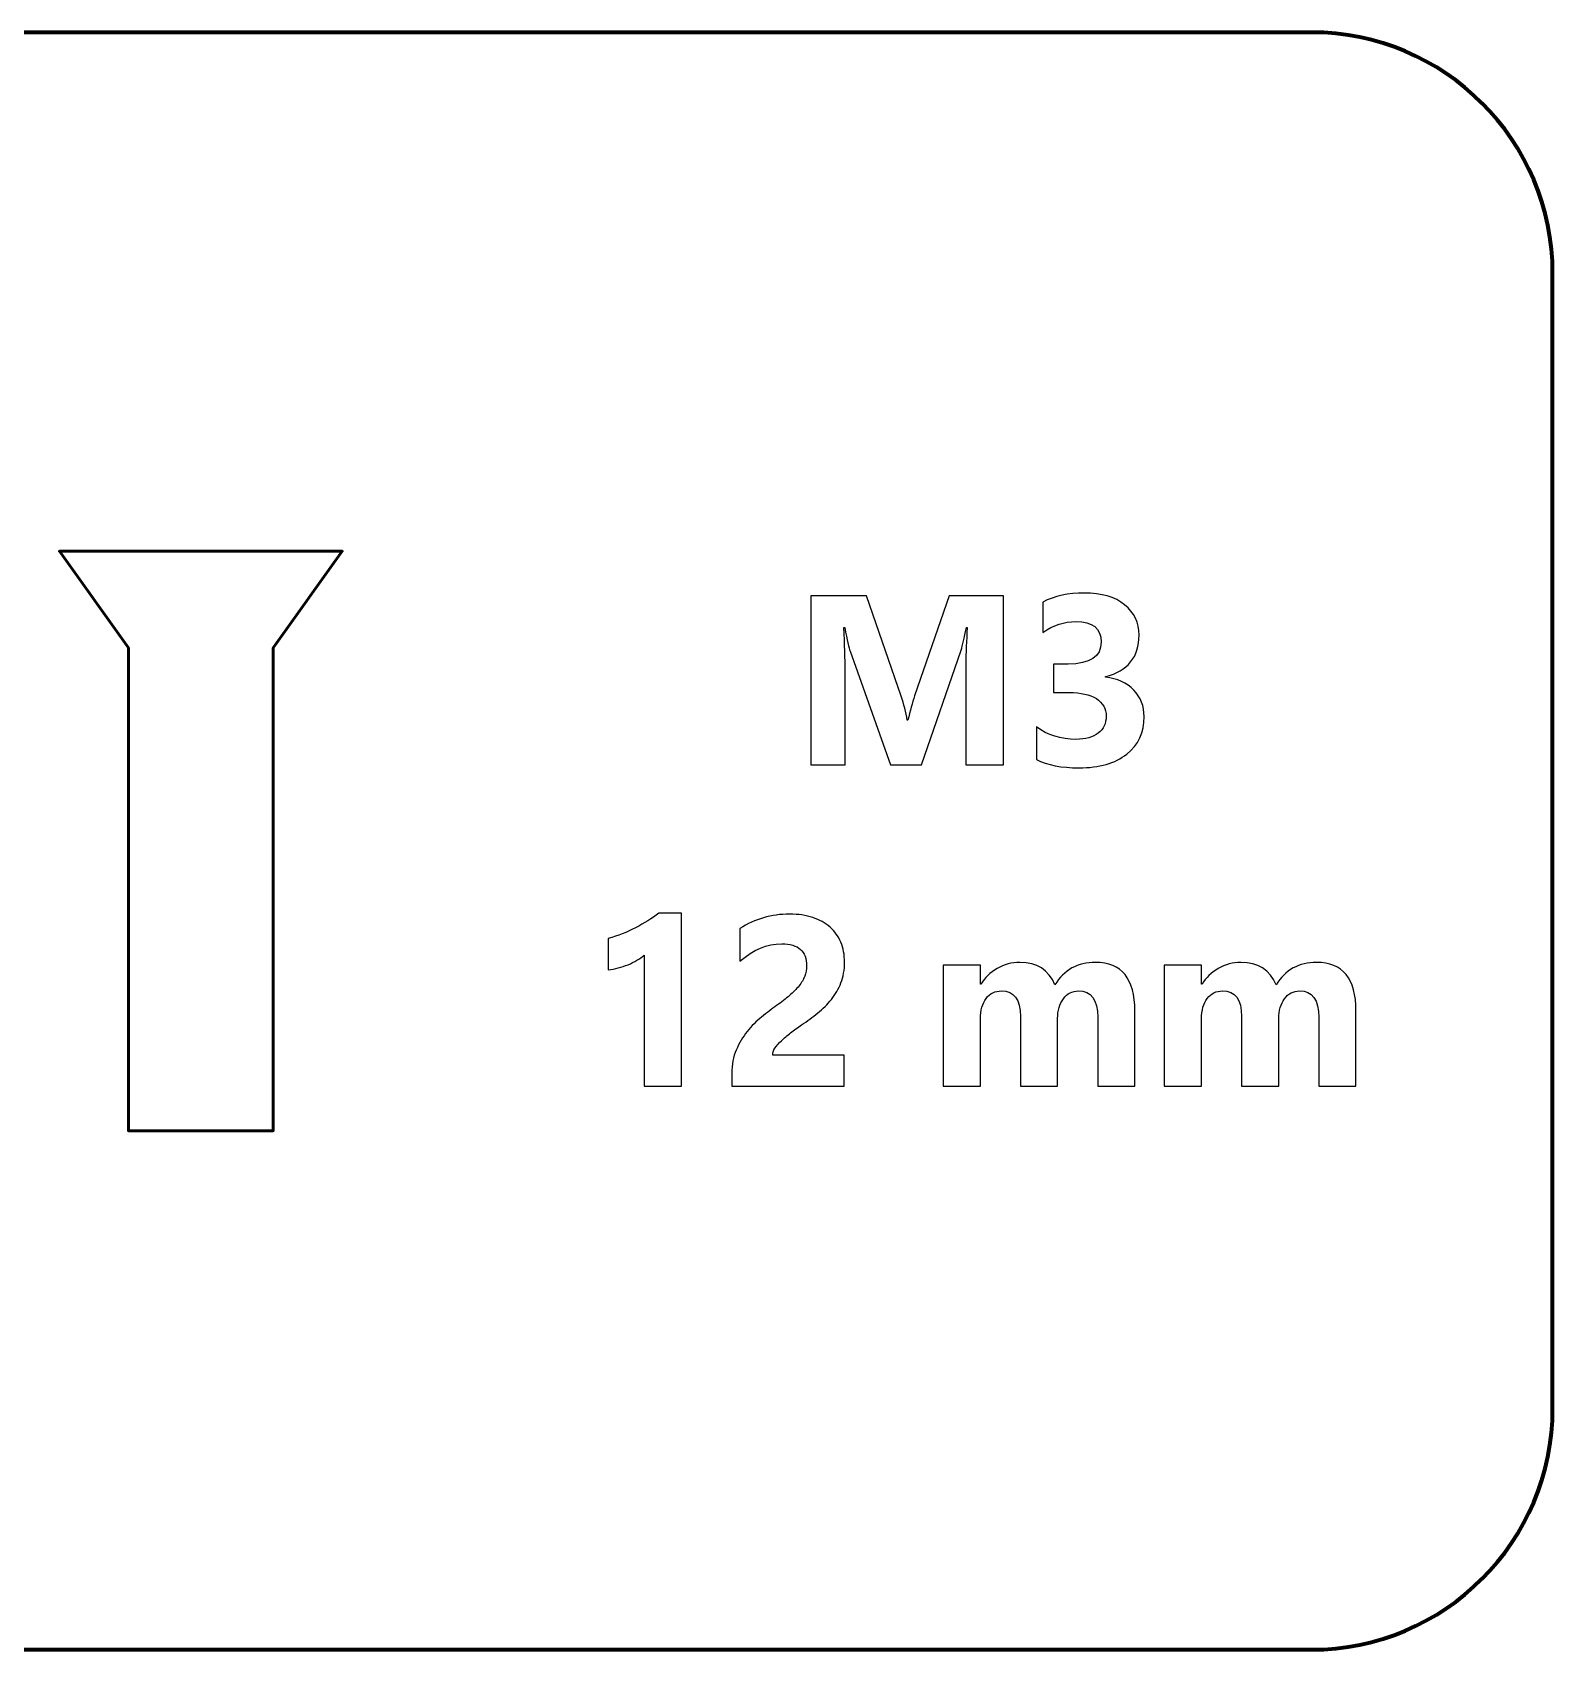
# Model space of a CAD drawing. Header units: centimetres. Extents: x -8 to 8, y -13.2 to 10.
# Drawn here: x -3.349 to -0.2, y -7.3 to -3.95 of the extents above; entities that cross this region are included whole.
import ezdxf

# ---------------------------------------------------------------- set-up
doc = ezdxf.new("R2010")
doc.units = ezdxf.units.CM
doc.header["$MEASUREMENT"] = 0
doc.layers.add('Layer 1', color=7, linetype='Continuous')

msp = doc.modelspace()

# ---------------------------------------------------------------- linework, layer by layer
at = {"layer": 'Layer 1', "lineweight": 100}
msp.add_open_spline([(-5.8, -6.8), (-5.8, -6.8), (-5.8, -4.45), (-5.8, -4.45), (-5.8, -4.45), (-5.8, -4.17386), (-5.57614, -3.95), (-5.3, -3.95), (-5.3, -3.95), (-5.3, -3.95), (-0.7, -3.95), (-0.7, -3.95), (-0.7, -3.95), (-0.42386, -3.95), (-0.2, -4.17386), (-0.2, -4.45), (-0.2, -4.45), (-0.2, -4.45), (-0.2, -6.8), (-0.2, -6.8), (-0.2, -6.8), (-0.2, -7.07614), (-0.42386, -7.3), (-0.7, -7.3), (-0.7, -7.3), (-0.7, -7.3), (-5.3, -7.3), (-5.3, -7.3), (-5.3, -7.3), (-5.57614, -7.3), (-5.8, -7.07614), (-5.8, -6.8)], degree=3, knots=[0, 0, 0, 0, 0.1111111, 0.1111111, 0.1111111, 0.1111111, 0.2222222, 0.2222222, 0.2222222, 0.2222222, 0.3333333, 0.3333333, 0.3333333, 0.3333333, 0.4444444, 0.4444444, 0.4444444, 0.4444444, 0.5555556, 0.5555556, 0.5555556, 0.5555556, 0.6666667, 0.6666667, 0.6666667, 0.6666667, 0.7777778, 0.7777778, 0.7777778, 0.7777778, 1, 1, 1, 1], dxfattribs=at)
at = {"layer": 'Layer 1', "lineweight": 53}
msp.add_open_spline([(-3.15, -5.025), (-3.15, -5.025), (-2.85, -5.025), (-2.85, -5.025), (-2.85, -5.025), (-2.85, -5.025), (-2.707, -5.025), (-2.707, -5.025), (-2.707, -5.025), (-2.707, -5.025), (-2.85, -5.225), (-2.85, -5.225), (-2.85, -5.225), (-2.85, -5.225), (-2.85, -6.225), (-2.85, -6.225), (-2.85, -6.225), (-2.85, -6.225), (-3.15, -6.225), (-3.15, -6.225), (-3.15, -6.225), (-3.15, -6.225), (-3.15, -5.225), (-3.15, -5.225), (-3.15, -5.225), (-3.15, -5.225), (-3.293, -5.025), (-3.293, -5.025), (-3.293, -5.025), (-3.293, -5.025), (-3.15, -5.025), (-3.15, -5.025)], degree=3, knots=[0, 0, 0, 0, 0.1111111, 0.1111111, 0.1111111, 0.1111111, 0.2222222, 0.2222222, 0.2222222, 0.2222222, 0.3333333, 0.3333333, 0.3333333, 0.3333333, 0.4444444, 0.4444444, 0.4444444, 0.4444444, 0.5555556, 0.5555556, 0.5555556, 0.5555556, 0.6666667, 0.6666667, 0.6666667, 0.6666667, 0.7777778, 0.7777778, 0.7777778, 0.7777778, 1, 1, 1, 1], dxfattribs=at)
at = {"layer": 'Layer 1'}
for points, knots in [([(-1.33741, -5.46742), (-1.33741, -5.46742), (-1.41533, -5.46742), (-1.41533, -5.46742), (-1.41533, -5.46742), (-1.41533, -5.46742), (-1.41533, -5.25792), (-1.41533, -5.25792), (-1.41533, -5.25792), (-1.41533, -5.23534), (-1.41433, -5.21034), (-1.41241, -5.183), (-1.41241, -5.183), (-1.41241, -5.183), (-1.41433, -5.183), (-1.41433, -5.183), (-1.41433, -5.183), (-1.41841, -5.2045), (-1.42208, -5.21992), (-1.42533, -5.22942), (-1.42533, -5.22942), (-1.42533, -5.22942), (-1.50733, -5.46742), (-1.50733, -5.46742), (-1.50733, -5.46742), (-1.50733, -5.46742), (-1.57183, -5.46742), (-1.57183, -5.46742), (-1.57183, -5.46742), (-1.57183, -5.46742), (-1.65533, -5.23184), (-1.65533, -5.23184), (-1.65533, -5.23184), (-1.65758, -5.2255), (-1.66124, -5.20917), (-1.66633, -5.183), (-1.66633, -5.183), (-1.66633, -5.183), (-1.66849, -5.183), (-1.66849, -5.183), (-1.66849, -5.183), (-1.66641, -5.2175), (-1.66533, -5.24775), (-1.66533, -5.27384), (-1.66533, -5.27384), (-1.66533, -5.27384), (-1.66533, -5.46742), (-1.66533, -5.46742), (-1.66533, -5.46742), (-1.66533, -5.46742), (-1.73641, -5.46742), (-1.73641, -5.46742), (-1.73641, -5.46742), (-1.73641, -5.46742), (-1.73641, -5.11734), (-1.73641, -5.11734), (-1.73641, -5.11734), (-1.73641, -5.11734), (-1.62091, -5.11734), (-1.62091, -5.11734), (-1.62091, -5.11734), (-1.62091, -5.11734), (-1.54933, -5.32484), (-1.54933, -5.32484), (-1.54933, -5.32484), (-1.54366, -5.34142), (-1.53949, -5.35809), (-1.53691, -5.37492), (-1.53691, -5.37492), (-1.53691, -5.37492), (-1.53541, -5.37492), (-1.53541, -5.37492), (-1.53541, -5.37492), (-1.53108, -5.3555), (-1.52641, -5.33867), (-1.52149, -5.32434), (-1.52149, -5.32434), (-1.52149, -5.32434), (-1.44999, -5.11734), (-1.44999, -5.11734), (-1.44999, -5.11734), (-1.44999, -5.11734), (-1.33741, -5.11734), (-1.33741, -5.11734), (-1.33741, -5.11734), (-1.33741, -5.11734), (-1.33741, -5.46742), (-1.33741, -5.46742)], [0, 0, 0, 0, 0.0434783, 0.0434783, 0.0434783, 0.0434783, 0.0869565, 0.0869565, 0.0869565, 0.0869565, 0.1304348, 0.1304348, 0.1304348, 0.1304348, 0.173913, 0.173913, 0.173913, 0.173913, 0.2173913, 0.2173913, 0.2173913, 0.2173913, 0.2608696, 0.2608696, 0.2608696, 0.2608696, 0.3043478, 0.3043478, 0.3043478, 0.3043478, 0.3478261, 0.3478261, 0.3478261, 0.3478261, 0.3913043, 0.3913043, 0.3913043, 0.3913043, 0.4347826, 0.4347826, 0.4347826, 0.4347826, 0.4782609, 0.4782609, 0.4782609, 0.4782609, 0.5217391, 0.5217391, 0.5217391, 0.5217391, 0.5652174, 0.5652174, 0.5652174, 0.5652174, 0.6086957, 0.6086957, 0.6086957, 0.6086957, 0.6521739, 0.6521739, 0.6521739, 0.6521739, 0.6956522, 0.6956522, 0.6956522, 0.6956522, 0.7391304, 0.7391304, 0.7391304, 0.7391304, 0.7826087, 0.7826087, 0.7826087, 0.7826087, 0.826087, 0.826087, 0.826087, 0.826087, 0.8695652, 0.8695652, 0.8695652, 0.8695652, 0.9130435, 0.9130435, 0.9130435, 0.9130435, 1, 1, 1, 1]), ([(-1.26933, -5.45592), (-1.26933, -5.45592), (-1.26933, -5.38884), (-1.26933, -5.38884), (-1.26933, -5.38884), (-1.24591, -5.40592), (-1.21858, -5.41442), (-1.18733, -5.41442), (-1.18733, -5.41442), (-1.16758, -5.41442), (-1.15224, -5.41017), (-1.14133, -5.40175), (-1.14133, -5.40175), (-1.13033, -5.39325), (-1.12483, -5.3815), (-1.12483, -5.36634), (-1.12483, -5.36634), (-1.12483, -5.35075), (-1.13158, -5.33867), (-1.14516, -5.33017), (-1.14516, -5.33017), (-1.15883, -5.32175), (-1.17749, -5.3175), (-1.20124, -5.3175), (-1.20124, -5.3175), (-1.20124, -5.3175), (-1.23366, -5.3175), (-1.23366, -5.3175), (-1.23366, -5.3175), (-1.23366, -5.3175), (-1.23366, -5.25842), (-1.23366, -5.25842), (-1.23366, -5.25842), (-1.23366, -5.25842), (-1.20366, -5.25842), (-1.20366, -5.25842), (-1.20366, -5.25842), (-1.15808, -5.25842), (-1.13533, -5.24334), (-1.13533, -5.213), (-1.13533, -5.213), (-1.13533, -5.1845), (-1.15283, -5.17034), (-1.18783, -5.17034), (-1.18783, -5.17034), (-1.21124, -5.17034), (-1.23399, -5.17784), (-1.25616, -5.193), (-1.25616, -5.193), (-1.25616, -5.193), (-1.25616, -5.13), (-1.25616, -5.13), (-1.25616, -5.13), (-1.23158, -5.11767), (-1.20291, -5.11142), (-1.17024, -5.11142), (-1.17024, -5.11142), (-1.13441, -5.11142), (-1.10658, -5.1195), (-1.08658, -5.13567), (-1.08658, -5.13567), (-1.06666, -5.15175), (-1.05666, -5.17267), (-1.05666, -5.19834), (-1.05666, -5.19834), (-1.05666, -5.24409), (-1.07991, -5.27275), (-1.12624, -5.28434), (-1.12624, -5.28434), (-1.12624, -5.28434), (-1.12624, -5.2855), (-1.12624, -5.2855), (-1.12624, -5.2855), (-1.10158, -5.28859), (-1.08199, -5.29759), (-1.06766, -5.3125), (-1.06766, -5.3125), (-1.05333, -5.32742), (-1.04616, -5.34567), (-1.04616, -5.36734), (-1.04616, -5.36734), (-1.04616, -5.4), (-1.05816, -5.42592), (-1.08208, -5.44492), (-1.08208, -5.44492), (-1.10599, -5.464), (-1.13908, -5.4735), (-1.18124, -5.4735), (-1.18124, -5.4735), (-1.21733, -5.4735), (-1.24674, -5.46767), (-1.26933, -5.45592)], [0, 0, 0, 0, 0.0416667, 0.0416667, 0.0416667, 0.0416667, 0.0833333, 0.0833333, 0.0833333, 0.0833333, 0.125, 0.125, 0.125, 0.125, 0.1666667, 0.1666667, 0.1666667, 0.1666667, 0.2083333, 0.2083333, 0.2083333, 0.2083333, 0.25, 0.25, 0.25, 0.25, 0.2916667, 0.2916667, 0.2916667, 0.2916667, 0.3333333, 0.3333333, 0.3333333, 0.3333333, 0.375, 0.375, 0.375, 0.375, 0.4166667, 0.4166667, 0.4166667, 0.4166667, 0.4583333, 0.4583333, 0.4583333, 0.4583333, 0.5, 0.5, 0.5, 0.5, 0.5416667, 0.5416667, 0.5416667, 0.5416667, 0.5833333, 0.5833333, 0.5833333, 0.5833333, 0.625, 0.625, 0.625, 0.625, 0.6666667, 0.6666667, 0.6666667, 0.6666667, 0.7083333, 0.7083333, 0.7083333, 0.7083333, 0.75, 0.75, 0.75, 0.75, 0.7916667, 0.7916667, 0.7916667, 0.7916667, 0.8333333, 0.8333333, 0.8333333, 0.8333333, 0.875, 0.875, 0.875, 0.875, 0.9166667, 0.9166667, 0.9166667, 0.9166667, 1, 1, 1, 1]), ([(-2.00474, -5.77458), (-2.00474, -5.77458), (-2.00474, -6.1325), (-2.00474, -6.1325), (-2.00474, -6.1325), (-2.00474, -6.1325), (-2.08166, -6.1325), (-2.08166, -6.1325), (-2.08166, -6.1325), (-2.08166, -6.1325), (-2.08166, -5.8615), (-2.08166, -5.8615), (-2.08166, -5.8615), (-2.08591, -5.86525), (-2.09091, -5.86875), (-2.09674, -5.87208), (-2.09674, -5.87208), (-2.10249, -5.87542), (-2.10866, -5.8785), (-2.11516, -5.88117), (-2.11516, -5.88117), (-2.12166, -5.88383), (-2.12841, -5.88608), (-2.13541, -5.888), (-2.13541, -5.888), (-2.14241, -5.88983), (-2.14933, -5.89117), (-2.15616, -5.892), (-2.15616, -5.892), (-2.15616, -5.892), (-2.15616, -5.82708), (-2.15616, -5.82708), (-2.15616, -5.82708), (-2.13616, -5.82125), (-2.11724, -5.81375), (-2.09949, -5.80458), (-2.09949, -5.80458), (-2.08174, -5.7955), (-2.06574, -5.7855), (-2.05141, -5.77458), (-2.05141, -5.77458), (-2.05141, -5.77458), (-2.00474, -5.77458), (-2.00474, -5.77458)], [0, 0, 0, 0, 0.0833333, 0.0833333, 0.0833333, 0.0833333, 0.1666667, 0.1666667, 0.1666667, 0.1666667, 0.25, 0.25, 0.25, 0.25, 0.3333333, 0.3333333, 0.3333333, 0.3333333, 0.4166667, 0.4166667, 0.4166667, 0.4166667, 0.5, 0.5, 0.5, 0.5, 0.5833333, 0.5833333, 0.5833333, 0.5833333, 0.6666667, 0.6666667, 0.6666667, 0.6666667, 0.75, 0.75, 0.75, 0.75, 0.8333333, 0.8333333, 0.8333333, 0.8333333, 1, 1, 1, 1]), ([(-1.81558, -6.0685), (-1.81558, -6.0685), (-1.66716, -6.0685), (-1.66716, -6.0685), (-1.66716, -6.0685), (-1.66716, -6.0685), (-1.66716, -6.1325), (-1.66716, -6.1325), (-1.66716, -6.1325), (-1.66716, -6.1325), (-1.90008, -6.1325), (-1.90008, -6.1325), (-1.90008, -6.1325), (-1.90008, -6.1325), (-1.90008, -6.10617), (-1.90008, -6.10617), (-1.90008, -6.10617), (-1.90008, -6.08825), (-1.89708, -6.07217), (-1.891, -6.05792), (-1.891, -6.05792), (-1.885, -6.04367), (-1.87741, -6.03092), (-1.86833, -6.01958), (-1.86833, -6.01958), (-1.85925, -6.00825), (-1.84925, -5.99825), (-1.83841, -5.98958), (-1.83841, -5.98958), (-1.82758, -5.98083), (-1.81733, -5.973), (-1.8075, -5.966), (-1.8075, -5.966), (-1.79725, -5.95867), (-1.78833, -5.95167), (-1.78058, -5.945), (-1.78058, -5.945), (-1.77283, -5.93833), (-1.76633, -5.93167), (-1.761, -5.92508), (-1.761, -5.92508), (-1.75575, -5.9185), (-1.75183, -5.91183), (-1.74916, -5.90508), (-1.74916, -5.90508), (-1.74658, -5.89833), (-1.74525, -5.89117), (-1.74525, -5.8835), (-1.74525, -5.8835), (-1.74525, -5.8685), (-1.7495, -5.85717), (-1.758, -5.8495), (-1.758, -5.8495), (-1.76641, -5.84192), (-1.77941, -5.83808), (-1.79683, -5.83808), (-1.79683, -5.83808), (-1.82691, -5.83808), (-1.85575, -5.85), (-1.88325, -5.87392), (-1.88325, -5.87392), (-1.88325, -5.87392), (-1.88325, -5.80608), (-1.88325, -5.80608), (-1.88325, -5.80608), (-1.85275, -5.78642), (-1.81841, -5.7765), (-1.78016, -5.7765), (-1.78016, -5.7765), (-1.76241, -5.7765), (-1.74658, -5.77883), (-1.7325, -5.7835), (-1.7325, -5.7835), (-1.71841, -5.78817), (-1.7065, -5.79475), (-1.69666, -5.80342), (-1.69666, -5.80342), (-1.68691, -5.812), (-1.6795, -5.8225), (-1.67433, -5.83475), (-1.67433, -5.83475), (-1.66925, -5.84708), (-1.66666, -5.86075), (-1.66666, -5.87592), (-1.66666, -5.87592), (-1.66666, -5.892), (-1.66916, -5.90633), (-1.67408, -5.91883), (-1.67408, -5.91883), (-1.67908, -5.93142), (-1.68566, -5.94283), (-1.69391, -5.95308), (-1.69391, -5.95308), (-1.70208, -5.96333), (-1.71158, -5.97275), (-1.72233, -5.98125), (-1.72233, -5.98125), (-1.73308, -5.98983), (-1.74425, -5.99808), (-1.75575, -6.006), (-1.75575, -6.006), (-1.76358, -6.01158), (-1.77108, -6.01708), (-1.77833, -6.0225), (-1.77833, -6.0225), (-1.78558, -6.028), (-1.792, -6.03333), (-1.7975, -6.03867), (-1.7975, -6.03867), (-1.80308, -6.04392), (-1.8075, -6.04908), (-1.81075, -6.05417), (-1.81075, -6.05417), (-1.814, -6.05917), (-1.81558, -6.064), (-1.81558, -6.0685)], [0, 0, 0, 0, 0.0333333, 0.0333333, 0.0333333, 0.0333333, 0.0666667, 0.0666667, 0.0666667, 0.0666667, 0.1, 0.1, 0.1, 0.1, 0.1333333, 0.1333333, 0.1333333, 0.1333333, 0.1666667, 0.1666667, 0.1666667, 0.1666667, 0.2, 0.2, 0.2, 0.2, 0.2333333, 0.2333333, 0.2333333, 0.2333333, 0.2666667, 0.2666667, 0.2666667, 0.2666667, 0.3, 0.3, 0.3, 0.3, 0.3333333, 0.3333333, 0.3333333, 0.3333333, 0.3666667, 0.3666667, 0.3666667, 0.3666667, 0.4, 0.4, 0.4, 0.4, 0.4333333, 0.4333333, 0.4333333, 0.4333333, 0.4666667, 0.4666667, 0.4666667, 0.4666667, 0.5, 0.5, 0.5, 0.5, 0.5333333, 0.5333333, 0.5333333, 0.5333333, 0.5666667, 0.5666667, 0.5666667, 0.5666667, 0.6, 0.6, 0.6, 0.6, 0.6333333, 0.6333333, 0.6333333, 0.6333333, 0.6666667, 0.6666667, 0.6666667, 0.6666667, 0.7, 0.7, 0.7, 0.7, 0.7333333, 0.7333333, 0.7333333, 0.7333333, 0.7666667, 0.7666667, 0.7666667, 0.7666667, 0.8, 0.8, 0.8, 0.8, 0.8333333, 0.8333333, 0.8333333, 0.8333333, 0.8666667, 0.8666667, 0.8666667, 0.8666667, 0.9, 0.9, 0.9, 0.9, 0.9333333, 0.9333333, 0.9333333, 0.9333333, 1, 1, 1, 1]), ([(-1.06541, -6.1325), (-1.06541, -6.1325), (-1.14233, -6.1325), (-1.14233, -6.1325), (-1.14233, -6.1325), (-1.14233, -6.1325), (-1.14233, -5.98992), (-1.14233, -5.98992), (-1.14233, -5.98992), (-1.14233, -5.95358), (-1.15566, -5.9355), (-1.18233, -5.9355), (-1.18233, -5.9355), (-1.195, -5.9355), (-1.20533, -5.94092), (-1.21333, -5.95183), (-1.21333, -5.95183), (-1.22133, -5.96275), (-1.22533, -5.97633), (-1.22533, -5.99258), (-1.22533, -5.99258), (-1.22533, -5.99258), (-1.22533, -6.1325), (-1.22533, -6.1325), (-1.22533, -6.1325), (-1.22533, -6.1325), (-1.30241, -6.1325), (-1.30241, -6.1325), (-1.30241, -6.1325), (-1.30241, -6.1325), (-1.30241, -5.98842), (-1.30241, -5.98842), (-1.30241, -5.98842), (-1.30241, -5.95317), (-1.31558, -5.9355), (-1.34175, -5.9355), (-1.34175, -5.9355), (-1.35491, -5.9355), (-1.3655, -5.94067), (-1.37333, -5.95108), (-1.37333, -5.95108), (-1.38125, -5.9615), (-1.38525, -5.97567), (-1.38525, -5.99358), (-1.38525, -5.99358), (-1.38525, -5.99358), (-1.38525, -6.1325), (-1.38525, -6.1325), (-1.38525, -6.1325), (-1.38525, -6.1325), (-1.46233, -6.1325), (-1.46233, -6.1325), (-1.46233, -6.1325), (-1.46233, -6.1325), (-1.46233, -5.8825), (-1.46233, -5.8825), (-1.46233, -5.8825), (-1.46233, -5.8825), (-1.38525, -5.8825), (-1.38525, -5.8825), (-1.38525, -5.8825), (-1.38525, -5.8825), (-1.38525, -5.92158), (-1.38525, -5.92158), (-1.38525, -5.92158), (-1.38525, -5.92158), (-1.38425, -5.92158), (-1.38425, -5.92158), (-1.38425, -5.92158), (-1.37625, -5.90825), (-1.36508, -5.89733), (-1.35066, -5.889), (-1.35066, -5.889), (-1.33625, -5.88058), (-1.3205, -5.87642), (-1.30341, -5.87642), (-1.30341, -5.87642), (-1.26808, -5.87642), (-1.24391, -5.89192), (-1.23091, -5.923), (-1.23091, -5.923), (-1.21183, -5.89192), (-1.18391, -5.87642), (-1.14691, -5.87642), (-1.14691, -5.87642), (-1.09258, -5.87642), (-1.06541, -5.90992), (-1.06541, -5.977), (-1.06541, -5.977), (-1.06541, -5.977), (-1.06541, -6.1325), (-1.06541, -6.1325)], [0, 0, 0, 0, 0.0416667, 0.0416667, 0.0416667, 0.0416667, 0.0833333, 0.0833333, 0.0833333, 0.0833333, 0.125, 0.125, 0.125, 0.125, 0.1666667, 0.1666667, 0.1666667, 0.1666667, 0.2083333, 0.2083333, 0.2083333, 0.2083333, 0.25, 0.25, 0.25, 0.25, 0.2916667, 0.2916667, 0.2916667, 0.2916667, 0.3333333, 0.3333333, 0.3333333, 0.3333333, 0.375, 0.375, 0.375, 0.375, 0.4166667, 0.4166667, 0.4166667, 0.4166667, 0.4583333, 0.4583333, 0.4583333, 0.4583333, 0.5, 0.5, 0.5, 0.5, 0.5416667, 0.5416667, 0.5416667, 0.5416667, 0.5833333, 0.5833333, 0.5833333, 0.5833333, 0.625, 0.625, 0.625, 0.625, 0.6666667, 0.6666667, 0.6666667, 0.6666667, 0.7083333, 0.7083333, 0.7083333, 0.7083333, 0.75, 0.75, 0.75, 0.75, 0.7916667, 0.7916667, 0.7916667, 0.7916667, 0.8333333, 0.8333333, 0.8333333, 0.8333333, 0.875, 0.875, 0.875, 0.875, 0.9166667, 0.9166667, 0.9166667, 0.9166667, 1, 1, 1, 1]), ([(-0.60741, -6.1325), (-0.60741, -6.1325), (-0.68433, -6.1325), (-0.68433, -6.1325), (-0.68433, -6.1325), (-0.68433, -6.1325), (-0.68433, -5.98992), (-0.68433, -5.98992), (-0.68433, -5.98992), (-0.68433, -5.95358), (-0.69766, -5.9355), (-0.72433, -5.9355), (-0.72433, -5.9355), (-0.737, -5.9355), (-0.74733, -5.94092), (-0.75533, -5.95183), (-0.75533, -5.95183), (-0.76333, -5.96275), (-0.76733, -5.97633), (-0.76733, -5.99258), (-0.76733, -5.99258), (-0.76733, -5.99258), (-0.76733, -6.1325), (-0.76733, -6.1325), (-0.76733, -6.1325), (-0.76733, -6.1325), (-0.84441, -6.1325), (-0.84441, -6.1325), (-0.84441, -6.1325), (-0.84441, -6.1325), (-0.84441, -5.98842), (-0.84441, -5.98842), (-0.84441, -5.98842), (-0.84441, -5.95317), (-0.85758, -5.9355), (-0.88375, -5.9355), (-0.88375, -5.9355), (-0.89691, -5.9355), (-0.9075, -5.94067), (-0.91533, -5.95108), (-0.91533, -5.95108), (-0.92325, -5.9615), (-0.92725, -5.97567), (-0.92725, -5.99358), (-0.92725, -5.99358), (-0.92725, -5.99358), (-0.92725, -6.1325), (-0.92725, -6.1325), (-0.92725, -6.1325), (-0.92725, -6.1325), (-1.00433, -6.1325), (-1.00433, -6.1325), (-1.00433, -6.1325), (-1.00433, -6.1325), (-1.00433, -5.8825), (-1.00433, -5.8825), (-1.00433, -5.8825), (-1.00433, -5.8825), (-0.92725, -5.8825), (-0.92725, -5.8825), (-0.92725, -5.8825), (-0.92725, -5.8825), (-0.92725, -5.92158), (-0.92725, -5.92158), (-0.92725, -5.92158), (-0.92725, -5.92158), (-0.92625, -5.92158), (-0.92625, -5.92158), (-0.92625, -5.92158), (-0.91825, -5.90825), (-0.90708, -5.89733), (-0.89266, -5.889), (-0.89266, -5.889), (-0.87825, -5.88058), (-0.8625, -5.87642), (-0.84541, -5.87642), (-0.84541, -5.87642), (-0.81008, -5.87642), (-0.78591, -5.89192), (-0.77291, -5.923), (-0.77291, -5.923), (-0.75383, -5.89192), (-0.72591, -5.87642), (-0.68891, -5.87642), (-0.68891, -5.87642), (-0.63458, -5.87642), (-0.60741, -5.90992), (-0.60741, -5.977), (-0.60741, -5.977), (-0.60741, -5.977), (-0.60741, -6.1325), (-0.60741, -6.1325)], [0, 0, 0, 0, 0.0416667, 0.0416667, 0.0416667, 0.0416667, 0.0833333, 0.0833333, 0.0833333, 0.0833333, 0.125, 0.125, 0.125, 0.125, 0.1666667, 0.1666667, 0.1666667, 0.1666667, 0.2083333, 0.2083333, 0.2083333, 0.2083333, 0.25, 0.25, 0.25, 0.25, 0.2916667, 0.2916667, 0.2916667, 0.2916667, 0.3333333, 0.3333333, 0.3333333, 0.3333333, 0.375, 0.375, 0.375, 0.375, 0.4166667, 0.4166667, 0.4166667, 0.4166667, 0.4583333, 0.4583333, 0.4583333, 0.4583333, 0.5, 0.5, 0.5, 0.5, 0.5416667, 0.5416667, 0.5416667, 0.5416667, 0.5833333, 0.5833333, 0.5833333, 0.5833333, 0.625, 0.625, 0.625, 0.625, 0.6666667, 0.6666667, 0.6666667, 0.6666667, 0.7083333, 0.7083333, 0.7083333, 0.7083333, 0.75, 0.75, 0.75, 0.75, 0.7916667, 0.7916667, 0.7916667, 0.7916667, 0.8333333, 0.8333333, 0.8333333, 0.8333333, 0.875, 0.875, 0.875, 0.875, 0.9166667, 0.9166667, 0.9166667, 0.9166667, 1, 1, 1, 1])]:
    msp.add_open_spline(points, degree=3, knots=knots, dxfattribs=at)

doc.saveas('drawing.dxf')
